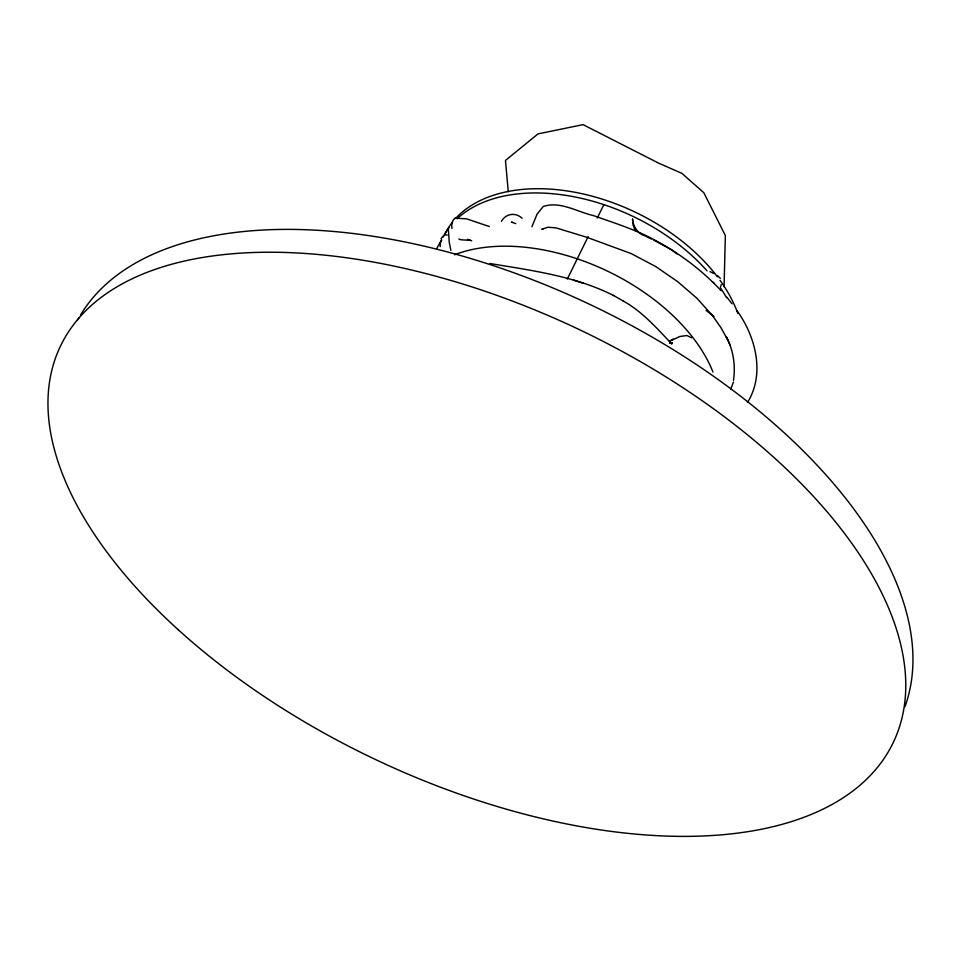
<?xml version="1.0" encoding="UTF-8"?>
<svg xmlns="http://www.w3.org/2000/svg" width="961" height="961" viewBox="0 0 961 961"><rect width="100%" height="100%" fill="white"/><g stroke="black" fill="none" stroke-linecap="round" stroke-linejoin="round"><path stroke-width="1.44" d="M724.077 286.75L725.351 235.541L703.836 192.741L681.938 173.388L658.285 162.962L583.075 124.642L538.004 133.891L505.462 160.451L508.285 191.744M733.495 380.388C735.645 365.504 733.411 350.14 726.324 336.794L730.192 345.371M635.185 230.58L633.143 225.258L632.602 219.06M645.143 235.913C637.419 234.028 632.903 225.258 632.518 219.264M720.378 287.315L721.194 284.672M730.744 389.025L733.507 382.082M531.913 226.724L537.007 214.279L543.205 206.495C560.179 200.789 577.044 211.876 593.381 215.576C609.827 221.378 626.452 226.748 642.38 233.895C671.871 247.674 698.923 266.918 721.17 290.715M567.35 279.002L588.168 236.598M597.31 217.979L603.856 204.645M747.442 402.527C765.364 374.081 755.634 336.266 736.871 310.523M436.558 248.827L441.592 239.782M443.033 237.199L444.475 234.604A162.277 102.286 25.4 0 1 449.424 227.192M441.015 238.652L443.501 235.709M501.39 221.342C505.75 213.618 515.552 211.937 522.075 218.279M673.108 339.017L669.349 341.383L679.739 336.53L686.875 335.521L691.704 337.804M543.506 228.598L541.776 229.319L547.89 227.204L556.239 227.937L587.027 237.355L631.197 253.584L655.726 266.545L677.793 281.753L696.929 298.258L712.533 315.664L720.858 327.533L727.525 339.449M669.637 343.317L672.472 342.885L669.865 342.753L671.823 343.99C656.94 328.374 642.465 311.664 623.184 300.985M445.748 235.037L447.345 235.013M451.982 228.478A11.592 7.796 69.8 0 1 455.154 218.207L466.529 218.82L489.317 226.52M469.148 240.274L462.121 239.854A11.592 7.796 69.8 0 1 458.865 238.965M512.501 222.231L511.408 222.123L515.793 223.613M489.726 263.47C531.733 270.497 574.894 276.047 613.406 295.423L613.623 295.544M455.154 218.207L457.496 218.543M470.554 240.358L467.454 239.421L471.695 240.827M573.345 280.023L583.639 283.375M709.963 271.651L714.023 273.537M646.333 236.562L651.39 239.001M653.912 240.226L671.174 249.56L677.097 253.908M613.406 295.423L623.497 301.165M713.999 316.541L706.095 310.343M717.362 275.519L720.378 278.342M712.377 281.657L714.263 283.423M726.876 297.249L732.102 303.856M450.877 250.328L449.231 242.412L448.367 229.271M440.186 243.169L440.198 246.641M77.853 319.749A456.943 240.346 25.4 0 1 79.162 317.394M80.52 315.064A456.943 240.346 25.4 0 1 590.691 304.817A456.943 240.346 25.4 0 1 904.962 706.659M440.174 243.698A162.277 102.286 25.4 0 1 441.616 240.226M457.376 218.519A162.277 102.286 25.4 0 1 707.032 270.858M720.618 288.216A162.277 102.286 25.4 0 1 726.564 297.658M444.438 234.964A161.977 102.407 25.4 0 1 452.523 222.051M455.922 218.111A161.977 102.407 25.4 0 1 717.423 276.804M720.017 280.3A161.977 102.407 25.4 0 1 737.796 313.346M454.577 254.785A166.121 100.713 25.4 0 1 712.942 372.015M178.073 629.587A461.172 237.896 25.4 0 0 892.745 743.586A461.172 237.896 25.4 0 0 359.75 259.734A461.172 237.896 25.4 0 0 178.073 629.587"/></g></svg>
